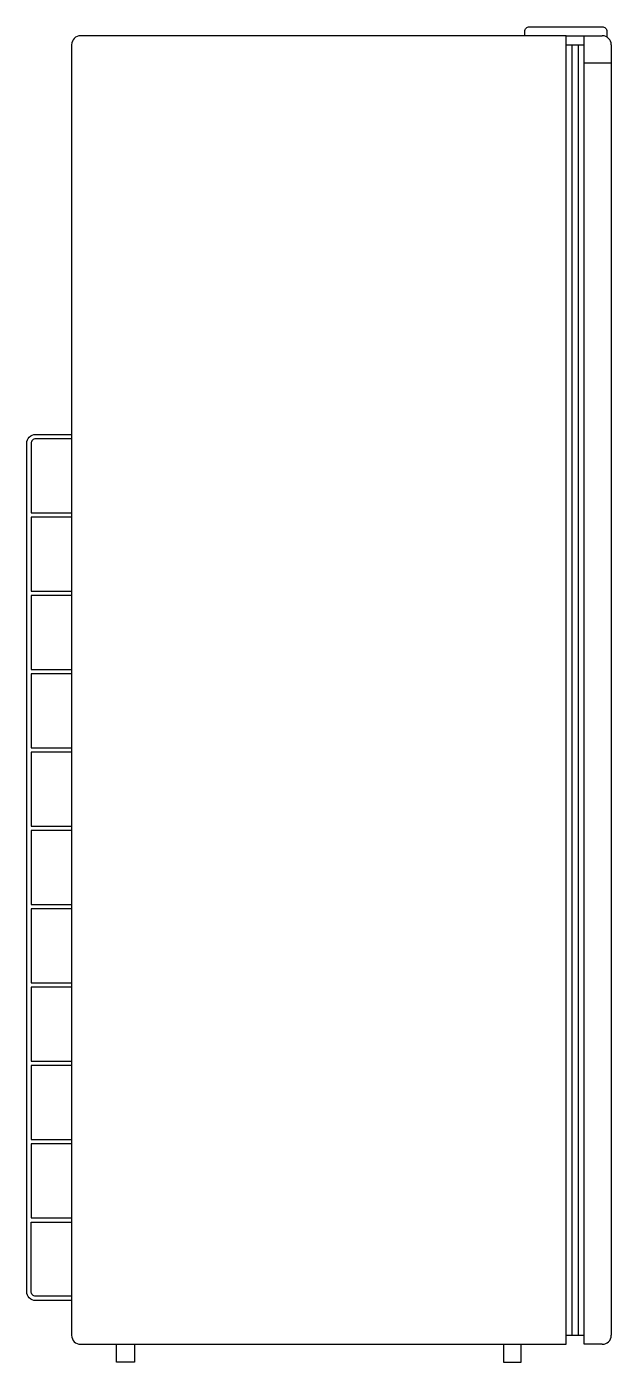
# Model space of a CAD drawing. Header units: millimetres. Extents: x -2996.77 to -2996.12, y 2896.34 to 2897.82.
import ezdxf

# ---------------------------------------------------------------- set-up
doc = ezdxf.new("R2010")
doc.units = ezdxf.units.MM
doc.header["$LTSCALE"] = 10
doc.layers.add('cozinha_geladeiras', color=2, linetype='Continuous')

msp = doc.modelspace()

# ---------------------------------------------------------------- linework, layer by layer
at = {"layer": 'cozinha_geladeiras'}
for p, q in [((-2996.717, 2897.8017), (-2996.717, 2896.3667)), ((-2996.167, 2897.8117), (-2996.707, 2897.8117)), ((-2996.167, 2897.8117), (-2996.147, 2897.8117)), ((-2996.167, 2897.8117), (-2996.167, 2897.8117)), ((-2996.167, 2897.8117), (-2996.167, 2897.8117)), ((-2996.167, 2896.3567), (-2996.167, 2897.8117)), ((-2996.147, 2897.8117), (-2996.127, 2897.8117)), ((-2996.147, 2896.3567), (-2996.147, 2897.8117)), ((-2996.117, 2897.8017), (-2996.117, 2896.3667)), ((-2996.707, 2896.3567), (-2996.167, 2896.3567)), ((-2996.127, 2896.3567), (-2996.147, 2896.3567))]:
    msp.add_line(p, q, dxfattribs=at)
at = {"layer": 'cozinha_geladeiras', "color": 1}
for p, q in [((-2996.167, 2897.8017), (-2996.147, 2897.8017)), ((-2996.1603, 2896.3667), (-2996.1603, 2897.8017)), ((-2996.1536, 2896.3667), (-2996.1536, 2897.8017)), ((-2996.147, 2897.7817), (-2996.117, 2897.7817)), ((-2996.167, 2896.3667), (-2996.147, 2896.3667))]:
    msp.add_line(p, q, dxfattribs=at)
for points in [[(-2996.2131, 2897.8117), (-2996.2131, 2897.8167, -0.414214), (-2996.2081, 2897.8217), (-2996.127, 2897.8217, -0.414214), (-2996.122, 2897.8167), (-2996.122, 2897.8104)], [(-2996.717, 2896.4053), (-2996.757, 2896.4053, -0.414214), (-2996.767, 2896.4153), (-2996.767, 2897.3584, -0.414214), (-2996.757, 2897.3684), (-2996.717, 2897.3684)], [(-2996.717, 2897.3634), (-2996.757, 2897.3634, 0.414214), (-2996.762, 2897.3584), (-2996.762, 2897.2813), (-2996.717, 2897.2813)], [(-2996.717, 2896.4103), (-2996.757, 2896.4103, -0.414214), (-2996.762, 2896.4153), (-2996.762, 2896.4924), (-2996.717, 2896.4924)]]:
    msp.add_lwpolyline(points, format="xyb", dxfattribs=at)
for points in [[(-2996.717, 2897.2763), (-2996.762, 2897.2763), (-2996.762, 2897.1942), (-2996.717, 2897.1942)], [(-2996.717, 2897.1892), (-2996.762, 2897.1892), (-2996.762, 2897.1071), (-2996.717, 2897.1071)], [(-2996.717, 2897.1021), (-2996.762, 2897.1021), (-2996.762, 2897.02), (-2996.717, 2897.02)], [(-2996.717, 2897.015), (-2996.762, 2897.015), (-2996.762, 2896.9329), (-2996.717, 2896.9329)], [(-2996.717, 2896.9279), (-2996.762, 2896.9279), (-2996.762, 2896.8458), (-2996.717, 2896.8458)], [(-2996.717, 2896.8408), (-2996.762, 2896.8408), (-2996.762, 2896.7587), (-2996.717, 2896.7587)], [(-2996.717, 2896.7537), (-2996.762, 2896.7537), (-2996.762, 2896.6716), (-2996.717, 2896.6716)], [(-2996.717, 2896.6666), (-2996.762, 2896.6666), (-2996.762, 2896.5845), (-2996.717, 2896.5845)], [(-2996.717, 2896.5795), (-2996.762, 2896.5795), (-2996.762, 2896.4974), (-2996.717, 2896.4974)]]:
    msp.add_lwpolyline(points, dxfattribs=at)
at = {"layer": 'cozinha_geladeiras'}
for points in [[(-2996.647, 2896.3567), (-2996.647, 2896.3367), (-2996.667, 2896.3367), (-2996.667, 2896.3567)], [(-2996.237, 2896.3567), (-2996.237, 2896.3367), (-2996.217, 2896.3367), (-2996.217, 2896.3567)]]:
    msp.add_lwpolyline(points, dxfattribs=at)
for centre, start, end in [((-2996.707, 2897.8017), 90, 180), ((-2996.127, 2897.8017), 0, 90), ((-2996.707, 2896.3667), 180, 270), ((-2996.127, 2896.3667), 270, 0)]:
    msp.add_arc(centre, 0.01, start, end, dxfattribs=at)

doc.saveas('drawing.dxf')
